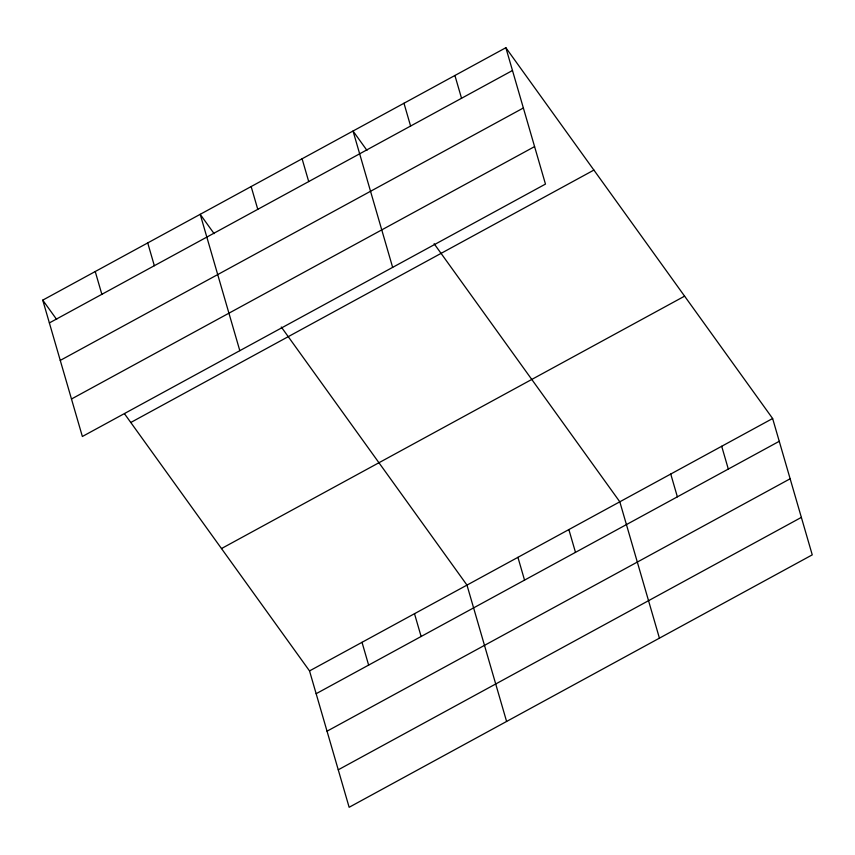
<?xml version="1.0" encoding="UTF-8"?>
<svg xmlns="http://www.w3.org/2000/svg" width="855" height="855" viewBox="0 0 855 855"><rect width="100%" height="100%" fill="white"/><g stroke="black" fill="none" stroke-linecap="round" stroke-linejoin="round"><path stroke-width="1.28" d="M505.861 47.72L545.469 184.082L82.369 436.488L42.75 300.137L505.861 47.72L772.631 418.512L812.25 554.863L349.139 807.28L309.531 670.918L124.606 413.906M49.366 322.923L512.476 70.516M60.256 360.404L523.367 107.987M71.478 399.007L534.578 146.6M130.783 422.488L593.894 170.081M221.488 548.557L684.598 296.151M309.531 670.918L772.631 418.512M316.147 693.704L779.258 441.298M327.038 731.185L790.148 478.779M338.259 769.799L801.359 517.393M366.934 150.341L353.03 131.018L392.648 267.38M434.116 243.718L619.811 501.81L659.429 638.161M214.103 233.629L200.209 214.316L239.817 350.668M281.295 327.016L466.98 585.098L506.598 721.46M42.75 300.137L56.654 319.449M721.695 446.278L728.31 469.064M670.748 474.044L677.374 496.83M454.913 75.486L461.54 98.282M568.864 529.566L575.49 552.362M403.977 103.252L410.592 126.038M517.927 557.332L524.543 580.128M302.093 158.784L308.708 181.57M414.504 613.708L421.12 636.494M251.146 186.55L257.772 209.336M362.018 642.308L368.633 665.105M147.723 242.916L154.338 265.713M95.236 271.527L101.852 294.312"/></g></svg>
